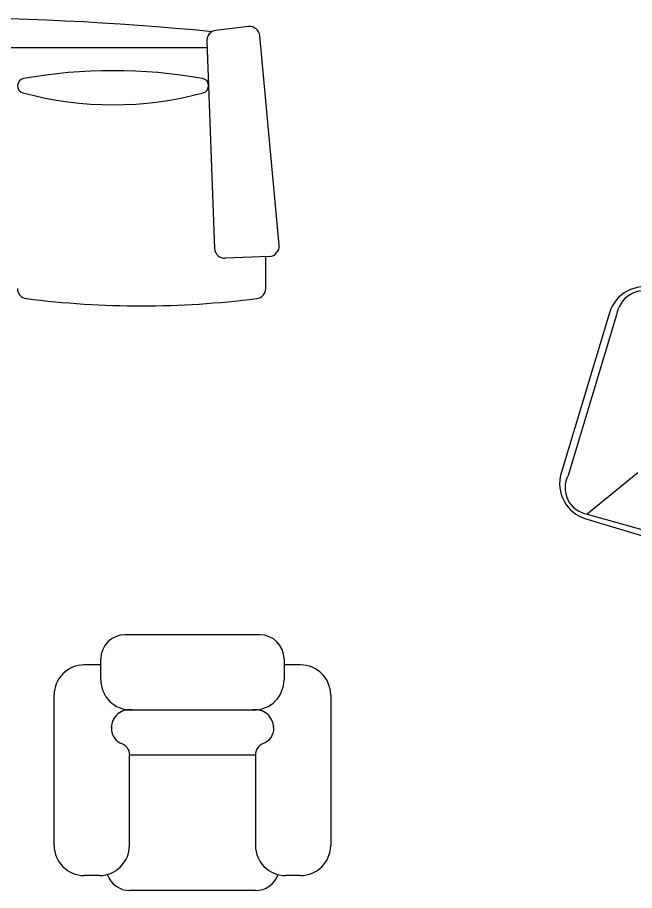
# Model space of a CAD drawing. Header units: inches. Extents: x 3.5 to 46, y 8.9 to 33.7.
# Drawn here: x 18.361 to 20.41, y 25.884 to 28.786 of the extents above; entities that cross this region are included whole.
import ezdxf

# ---------------------------------------------------------------- set-up
doc = ezdxf.new("R2010")
doc.units = ezdxf.units.IN
doc.header["$MEASUREMENT"] = 0
doc.layers.add('02', color=2, linetype='Continuous')
doc.layers.add('4', color=4, linetype='Continuous')

msp = doc.modelspace()

# ---------------------------------------------------------------- linework, layer by layer
at = {"layer": '02'}
for p, q in [((19.1278, 28.755), (19.0196, 28.7423)), ((18.9897, 28.7073), (19.0152, 28.0181)), ((19.2299, 28.0283), (19.1656, 28.7244)), ((18.9905, 28.6843), (17.0693, 28.6843)), ((19.1975, 27.9913), (19.0505, 27.9854)), ((19.1852, 27.8848), (19.1852, 27.9908)), ((19.1661, 26.7339), (18.7177, 26.7339)), ((18.6377, 26.5839), (18.6377, 26.6539)), ((19.2461, 26.6539), (19.2461, 26.5839)), ((18.6377, 26.6339), (18.5827, 26.6339)), ((19.3011, 26.6339), (19.2461, 26.6339)), ((18.4827, 26.0339), (18.4827, 26.5339)), ((19.4011, 26.5339), (19.4011, 26.0339)), ((19.1461, 26.4839), (18.7221, 26.4839)), ((18.6727, 26.431), (18.6727, 26.421)), ((19.2111, 26.431), (19.2111, 26.421)), ((19.1512, 26.3336), (18.7326, 26.3339)), ((18.7327, 26.0339), (18.7327, 26.3339)), ((19.1511, 26.3336), (19.1511, 26.0339)), ((18.6327, 25.9339), (18.5827, 25.9339)), ((19.3011, 25.9339), (19.2511, 25.9339)), ((19.1511, 25.8839), (18.7343, 25.8839))]:
    msp.add_line(p, q, dxfattribs=at)
for points in [[(18.6727, 26.4246, 0.27707), (18.7004, 26.3749, -0.358487), (18.7326, 26.3336)], [(19.2111, 26.4246, -0.27707), (19.1834, 26.3749, 0.358487), (19.1512, 26.3336)]]:
    msp.add_lwpolyline(points, format="xyb", dxfattribs=at)
for centre, radius, start, end in [((18.0299, 18.6895), 10.0961, 84.44616, 95.55384), ((19.0236, 28.7085), 0.034, 96.7165, 182.119), ((19.1317, 28.7213), 0.034, 5.2848, 96.7165), ((18.3852, 28.5586), 0.0241, 100.1181, 254.7345), ((18.6784, 26.9157), 1.693, 79.8819, 100.1181), ((18.9716, 28.5586), 0.0241, 285.2655, 79.8819), ((18.6784, 29.6328), 1.1376, 254.7345, 285.2655), ((19.0491, 28.0193), 0.034, 182.119, 272.2929), ((19.1961, 28.0252), 0.034, 272.2929, 5.2848), ((18.3944, 27.8848), 0.034, 180, 262.872), ((19.1513, 27.8848), 0.034, 277.128, 0), ((18.7729, 30.9131), 3.0858, 262.8771, 277.1229), ((18.7177, 26.6539), 0.08, 90, 180), ((19.1661, 26.6539), 0.08, 0, 90), ((18.5827, 26.5339), 0.1, 90, 180), ((19.3011, 26.5339), 0.1, 0, 90), ((18.7377, 26.5839), 0.1, 180, 270), ((19.1461, 26.5839), 0.1, 270, 0), ((18.7329, 26.4244), 0.0605, 80.9129, 179.119), ((19.151, 26.4244), 0.0605, 0.881, 99.0871), ((18.5827, 26.0339), 0.1, 180, 270), ((18.6327, 26.0339), 0.1, 270, 0), ((19.2511, 26.0339), 0.1, 180, 270), ((19.3011, 26.0339), 0.1, 270, 0), ((18.7343, 25.9639), 0.08, 199.3746, 270), ((19.1511, 25.9639), 0.08, 270, 340.3429)]:
    msp.add_arc(centre, radius, start, end, dxfattribs=at)
at = {"layer": '4'}
for p, q in [((20.3271, 27.804, -0.0172), (20.1668, 27.2706, -0.0172)), ((20.3503, 27.7971, -0.0172), (20.19, 27.2636, -0.0172)), ((20.421, 27.2723, -0.0172), (20.2529, 27.135, -0.0172)), ((20.2529, 27.135, -0.0172), (20.7723, 26.9872, -0.0172)), ((20.2482, 27.1193, -0.0172), (20.7902, 26.9564, -0.0172))]:
    msp.add_line(p, q, dxfattribs=at)
for centre, radius, start, end in [((20.4434, 27.7691, -0.0172), 0.1215, 73.2761, 163.2761), ((20.4457, 27.7816, -0.0172), 0.0966, 72.4295, 170.7924), ((20.2832, 27.2357, -0.0172), 0.1215, 163.291, 253.291), ((20.2677, 27.2219, -0.0172), 0.0881, 151.7591, 260.3399)]:
    msp.add_arc(centre, radius, start, end, dxfattribs=at)

doc.saveas('drawing.dxf')
